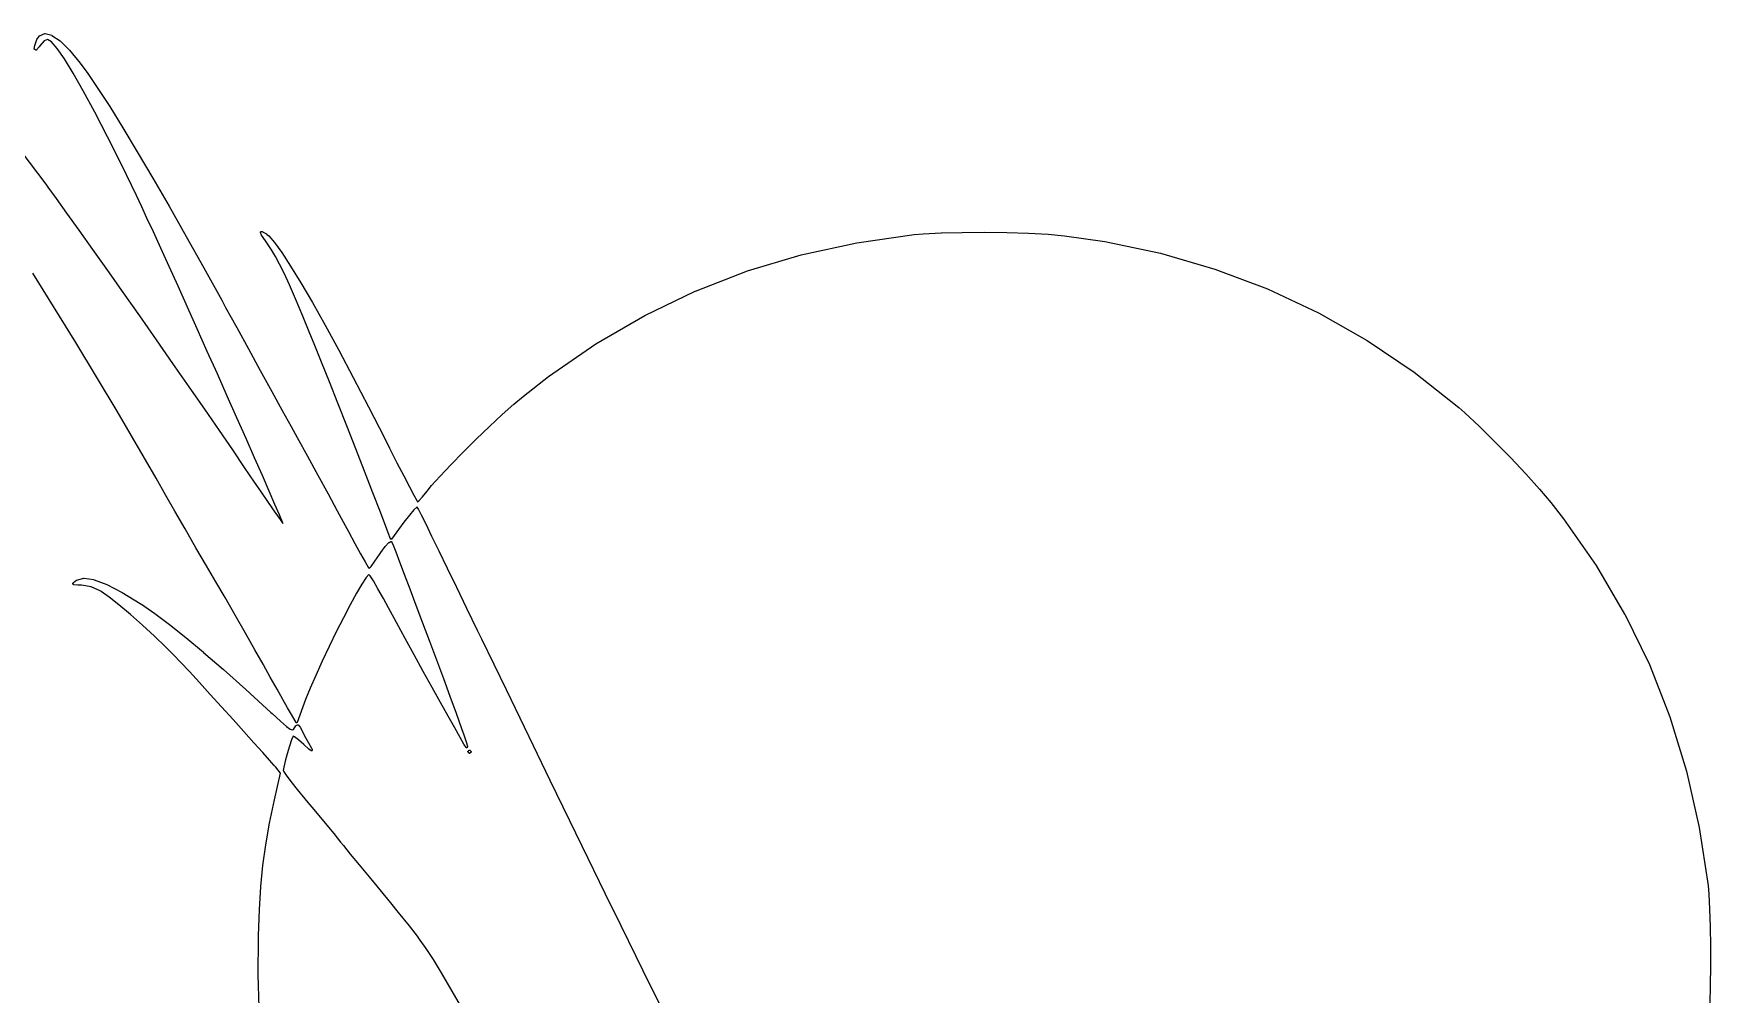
# Model space of a CAD drawing. Extents: x 43 to 190, y -73 to -53.
# Drawn here: x 116.29 to 131.49, y -64.68 to -55.97 of the extents above; entities that cross this region are included whole.
import ezdxf

# ---------------------------------------------------------------- set-up
doc = ezdxf.new("R2010")
doc.units = 0
doc.header["$MEASUREMENT"] = 0
doc.layers.add('BLACK', color=7, linetype='CONTINUOUS')

msp = doc.modelspace()

# ---------------------------------------------------------------- linework, layer by layer
at = {"layer": 'BLACK', "linetype": 'CONTINUOUS'}
for p, q in [((116.298, -56.1077), (116.302, -56.0762)), ((116.302, -56.075), (116.322, -56.0215)), ((116.302, -56.0756), (116.302, -56.075)), ((116.302, -56.0762), (116.302, -56.0756)), ((116.322, -56.0204), (116.344, -55.9888)), ((116.322, -56.021), (116.322, -56.0204)), ((116.322, -56.0215), (116.322, -56.021)), ((116.348, -56.079), (116.343, -56.0868)), ((116.344, -55.9884), (116.345, -55.9879)), ((116.344, -55.9888), (116.344, -55.9884)), ((116.345, -55.9876), (116.346, -55.9873)), ((116.345, -55.9878), (116.345, -55.9876)), ((116.345, -55.9879), (116.345, -55.9878)), ((116.346, -55.987), (116.392, -55.9678)), ((116.346, -55.9873), (116.346, -55.987)), ((116.386, -56.0333), (116.348, -56.079)), ((116.418, -56.0214), (116.386, -56.0333)), ((116.392, -55.9678), (116.393, -55.9677)), ((116.393, -55.9677), (116.394, -55.9675)), ((116.394, -55.9675), (116.394, -55.9675)), ((116.394, -55.9675), (116.394, -55.9675)), ((116.394, -55.9675), (116.395, -55.9676)), ((116.395, -55.9676), (116.395, -55.9676)), ((116.395, -55.9676), (116.456, -55.9835)), ((116.453, -56.0439), (116.418, -56.0214)), ((116.505, -56.1032), (116.453, -56.0439)), ((116.456, -55.9835), (116.457, -55.9838)), ((116.457, -55.9838), (116.458, -55.9842)), ((116.458, -55.9842), (116.532, -56.0342)), ((116.532, -56.0342), (116.532, -56.0345)), ((116.532, -56.0345), (116.532, -56.0347)), ((116.532, -56.0347), (116.618, -56.1182)), ((116.298, -56.1084), (116.298, -56.1077)), ((116.298, -56.1091), (116.298, -56.1084)), ((116.298, -56.1093), (116.298, -56.1091)), ((116.298, -56.1095), (116.298, -56.1093)), ((116.299, -56.1101), (116.298, -56.1095)), ((116.299, -56.1107), (116.299, -56.1101)), ((116.299, -56.1109), (116.299, -56.1107)), ((116.299, -56.111), (116.299, -56.1109)), ((116.3, -56.1115), (116.299, -56.111)), ((116.3, -56.1121), (116.3, -56.1115)), ((116.3, -56.1122), (116.3, -56.1121)), ((116.3, -56.1123), (116.3, -56.1122)), ((116.301, -56.1126), (116.3, -56.1123)), ((116.302, -56.113), (116.301, -56.1126)), ((116.313, -56.1172), (116.302, -56.113)), ((116.314, -56.1174), (116.313, -56.1172)), ((116.313, -56.1172), (116.313, -56.1172)), ((116.315, -56.1175), (116.314, -56.1174)), ((116.314, -56.1174), (116.314, -56.1174)), ((116.316, -56.1173), (116.315, -56.1174)), ((116.315, -56.1174), (116.315, -56.1174)), ((116.315, -56.1174), (116.315, -56.1175)), ((116.317, -56.117), (116.316, -56.1172)), ((116.316, -56.1172), (116.316, -56.1173)), ((116.318, -56.1163), (116.317, -56.1165)), ((116.317, -56.1165), (116.317, -56.1168)), ((116.317, -56.1168), (116.317, -56.117)), ((116.343, -56.0874), (116.318, -56.1157)), ((116.318, -56.1157), (116.318, -56.116)), ((116.318, -56.116), (116.318, -56.1163)), ((116.343, -56.0868), (116.343, -56.0871)), ((116.343, -56.0871), (116.343, -56.0874)), ((116.571, -56.1978), (116.505, -56.1032)), ((116.65, -56.3263), (116.571, -56.1978)), ((116.618, -56.1182), (116.618, -56.1184)), ((116.618, -56.1184), (116.618, -56.1186)), ((116.618, -56.1186), (116.715, -56.2346)), ((116.742, -56.4875), (116.65, -56.3263)), ((116.715, -56.2346), (116.715, -56.2348)), ((116.715, -56.2348), (116.715, -56.2349)), ((116.715, -56.2349), (116.784, -56.3296)), ((116.784, -56.3296), (116.784, -56.3297)), ((116.784, -56.3297), (116.784, -56.3297)), ((116.784, -56.3297), (116.875, -56.4647)), ((116.846, -56.6802), (116.742, -56.4875)), ((116.875, -56.4647), (116.875, -56.4647)), ((116.875, -56.4647), (116.875, -56.4648)), ((116.875, -56.4648), (116.981, -56.6299)), ((116.961, -56.9033), (116.846, -56.6802)), ((116.981, -56.6299), (116.981, -56.6299)), ((116.981, -56.6299), (116.981, -56.6299)), ((116.981, -56.6299), (117.1, -56.8222)), ((117.1, -56.8222), (117.1, -56.8222)), ((117.1, -56.8222), (117.1, -56.8223)), ((117.1, -56.8223), (117.231, -57.0389)), ((116.035, -56.8458), (116.401, -57.3324)), ((117.087, -57.1556), (116.961, -56.9033)), ((117.231, -57.0389), (117.231, -57.0389)), ((117.231, -57.0389), (117.231, -57.0389)), ((117.231, -57.0389), (117.371, -57.277)), ((117.223, -57.4362), (117.087, -57.1556)), ((117.371, -57.277), (117.371, -57.277)), ((117.371, -57.277), (117.371, -57.277)), ((117.371, -57.277), (117.52, -57.5336)), ((116.401, -57.3324), (116.401, -57.3324)), ((116.401, -57.3324), (116.401, -57.3324)), ((116.401, -57.3324), (116.422, -57.3611)), ((116.422, -57.3611), (116.422, -57.3611)), ((116.422, -57.3611), (116.422, -57.3611)), ((116.422, -57.3611), (116.497, -57.4641)), ((117.271, -57.538), (117.223, -57.4362)), ((117.223, -57.4362), (117.223, -57.4362)), ((116.497, -57.4641), (116.497, -57.4641)), ((116.497, -57.4641), (116.497, -57.4641)), ((116.497, -57.4641), (116.591, -57.5948)), ((116.591, -57.5948), (116.591, -57.5948)), ((116.591, -57.5948), (116.591, -57.5948)), ((116.591, -57.5948), (116.702, -57.7494)), ((117.319, -57.6398), (117.271, -57.538)), ((117.271, -57.538), (117.271, -57.538)), ((117.52, -57.5336), (117.52, -57.5336)), ((117.52, -57.5336), (117.52, -57.5336)), ((117.52, -57.5336), (117.675, -57.8058)), ((116.702, -57.7494), (116.702, -57.7494)), ((116.702, -57.7494), (116.702, -57.7494)), ((116.702, -57.7494), (116.825, -57.9239)), ((117.377, -57.7659), (117.319, -57.6398)), ((117.319, -57.6398), (117.319, -57.6398)), ((117.445, -57.913), (117.377, -57.7659)), ((117.377, -57.7659), (117.377, -57.7659)), ((117.675, -57.8058), (117.675, -57.8058)), ((117.675, -57.8058), (117.675, -57.8058)), ((117.675, -57.8058), (117.834, -58.0907)), ((118.347, -57.7659), (118.348, -57.7656)), ((118.347, -57.7664), (118.347, -57.7659)), ((118.347, -57.7669), (118.347, -57.7664)), ((118.347, -57.7672), (118.347, -57.7669)), ((118.347, -57.7675), (118.347, -57.7672)), ((118.347, -57.7681), (118.347, -57.7675)), ((118.347, -57.7686), (118.347, -57.7681)), ((118.347, -57.7689), (118.347, -57.7686)), ((118.347, -57.7692), (118.347, -57.7689)), ((118.347, -57.7698), (118.347, -57.7692)), ((118.347, -57.7703), (118.347, -57.7698)), ((118.358, -57.7945), (118.347, -57.7703)), ((118.348, -57.7645), (118.349, -57.7644)), ((118.348, -57.765), (118.348, -57.7645)), ((118.348, -57.7653), (118.348, -57.765)), ((118.348, -57.7656), (118.348, -57.7653)), ((118.349, -57.7639), (118.35, -57.7636)), ((118.349, -57.7641), (118.349, -57.7639)), ((118.349, -57.7644), (118.349, -57.7641)), ((118.35, -57.7636), (118.351, -57.7634)), ((118.35, -57.7636), (118.35, -57.7636)), ((118.351, -57.7634), (118.352, -57.7633)), ((118.351, -57.7634), (118.351, -57.7634)), ((118.352, -57.7633), (118.364, -57.7632)), ((118.358, -57.7948), (118.358, -57.7945)), ((118.358, -57.7952), (118.358, -57.7948)), ((118.392, -57.8466), (118.358, -57.7952)), ((118.364, -57.7632), (118.365, -57.7632)), ((118.365, -57.7632), (118.365, -57.7633)), ((118.365, -57.7633), (118.365, -57.7634)), ((118.365, -57.7634), (118.366, -57.7634)), ((118.366, -57.7634), (118.366, -57.7637)), ((118.366, -57.7637), (118.367, -57.7639)), ((118.367, -57.7639), (118.402, -57.7845)), ((118.392, -57.8467), (118.392, -57.8466)), ((118.392, -57.8468), (118.392, -57.8467)), ((118.412, -57.8745), (118.392, -57.8468)), ((118.402, -57.7845), (118.402, -57.7848)), ((118.402, -57.7848), (118.402, -57.785)), ((118.402, -57.785), (118.422, -57.8015)), ((118.448, -57.9284), (118.412, -57.8745)), ((118.422, -57.8015), (118.423, -57.8018)), ((118.423, -57.8018), (118.423, -57.8021)), ((118.423, -57.8021), (118.474, -57.8606)), ((118.474, -57.8606), (118.474, -57.8608)), ((118.474, -57.8608), (118.474, -57.8609)), ((118.474, -57.8609), (118.541, -57.9526)), ((123.249, -57.9725), (123.752, -57.8632)), ((123.752, -57.8631), (124.271, -57.7904)), ((123.752, -57.8632), (123.752, -57.8631)), ((123.752, -57.8631), (123.752, -57.8631)), ((124.271, -57.7904), (124.272, -57.7904)), ((124.272, -57.7904), (124.353, -57.7833)), ((124.272, -57.7904), (124.272, -57.7904)), ((124.353, -57.7833), (124.518, -57.7744)), ((124.353, -57.7833), (124.353, -57.7833)), ((124.353, -57.7833), (124.353, -57.7833)), ((124.518, -57.7744), (124.518, -57.7744)), ((124.518, -57.7744), (124.519, -57.7744)), ((124.519, -57.7744), (124.707, -57.7695)), ((124.707, -57.7695), (124.908, -57.7684)), ((124.707, -57.7695), (124.707, -57.7695)), ((124.707, -57.7695), (124.707, -57.7695)), ((124.908, -57.7684), (124.908, -57.7684)), ((124.908, -57.7684), (124.908, -57.7684)), ((124.908, -57.7684), (125.112, -57.771)), ((125.112, -57.771), (125.112, -57.771)), ((125.112, -57.771), (125.112, -57.771)), ((125.112, -57.771), (125.308, -57.7774)), ((125.308, -57.7774), (125.309, -57.7774)), ((125.309, -57.7774), (125.309, -57.7774)), ((125.309, -57.7774), (125.486, -57.7874)), ((125.486, -57.7874), (125.486, -57.7874)), ((125.486, -57.7874), (125.487, -57.7874)), ((125.487, -57.7874), (125.636, -57.8009)), ((125.636, -57.8009), (125.636, -57.8009)), ((125.636, -57.8009), (125.636, -57.8009)), ((125.636, -57.8009), (126, -57.853)), ((126, -57.853), (126, -57.853)), ((126, -57.853), (126, -57.853)), ((126, -57.853), (126.505, -57.9591)), ((116.825, -57.9239), (116.825, -57.9239)), ((116.825, -57.9239), (116.825, -57.9239)), ((116.825, -57.9239), (116.96, -58.1143)), ((117.52, -58.0778), (117.445, -57.913)), ((118.484, -57.9875), (118.448, -57.9284)), ((118.521, -58.0568), (118.484, -57.9875)), ((118.541, -57.9526), (118.541, -57.9527)), ((118.541, -57.9527), (118.541, -57.9528)), ((118.541, -57.9528), (118.621, -58.0757)), ((122.761, -58.1188), (123.248, -57.9726)), ((123.248, -57.9726), (123.249, -57.9726)), ((123.249, -57.9726), (123.249, -57.9725)), ((126.505, -57.9591), (126.505, -57.9592)), ((126.505, -57.9592), (126.505, -57.9592)), ((126.505, -57.9592), (126.997, -58.1025)), ((116.674, -58.7681), (116.284, -58.1399)), ((116.96, -58.1143), (116.96, -58.1143)), ((116.96, -58.1143), (116.96, -58.1143)), ((116.96, -58.1143), (117.102, -58.3168)), ((117.601, -58.2571), (117.52, -58.0778)), ((117.834, -58.0907), (117.834, -58.0907)), ((117.834, -58.0907), (117.834, -58.0907)), ((117.834, -58.0907), (117.997, -58.3855)), ((118.563, -58.1407), (118.521, -58.0568)), ((118.61, -58.2443), (118.563, -58.1407)), ((118.621, -58.0757), (118.621, -58.0757)), ((118.621, -58.0757), (118.621, -58.0758)), ((118.621, -58.0758), (118.714, -58.2277)), ((122.289, -58.3021), (122.761, -58.1189)), ((122.761, -58.1189), (122.761, -58.1188)), ((122.761, -58.1189), (122.761, -58.1189)), ((126.997, -58.1025), (126.997, -58.1026)), ((126.997, -58.1026), (126.997, -58.1027)), ((126.997, -58.1027), (127.474, -58.2827)), ((117.102, -58.3168), (117.102, -58.3168)), ((117.102, -58.3168), (117.102, -58.3168)), ((117.102, -58.3168), (117.25, -58.5275)), ((117.686, -58.4474), (117.601, -58.2571)), ((118.665, -58.3723), (118.61, -58.2443)), ((118.714, -58.2277), (118.714, -58.2277)), ((118.714, -58.2277), (118.714, -58.2278)), ((118.714, -58.2278), (118.818, -58.4066)), ((121.831, -58.5226), (122.288, -58.3023)), ((122.288, -58.3023), (122.289, -58.3022)), ((122.289, -58.3022), (122.289, -58.3021)), ((127.474, -58.2827), (127.475, -58.2828)), ((127.475, -58.2828), (127.475, -58.2828)), ((127.475, -58.2828), (127.936, -58.4989)), ((117.775, -58.6455), (117.686, -58.4474)), ((117.686, -58.4474), (117.686, -58.4474)), ((117.997, -58.3855), (117.997, -58.3855)), ((117.997, -58.3855), (117.997, -58.3855)), ((117.997, -58.3855), (118.032, -58.4494)), ((118.032, -58.4494), (118.132, -58.6324)), ((118.731, -58.5292), (118.665, -58.3723)), ((118.818, -58.4066), (118.818, -58.4067)), ((118.818, -58.4067), (118.818, -58.4067)), ((118.818, -58.4067), (118.933, -58.6105)), ((127.936, -58.4989), (127.936, -58.499)), ((127.936, -58.499), (127.936, -58.499)), ((127.936, -58.499), (128.379, -58.7504)), ((117.25, -58.5275), (117.25, -58.5275)), ((117.25, -58.5275), (117.25, -58.5275)), ((117.25, -58.5275), (117.401, -58.7423)), ((117.866, -58.8482), (117.775, -58.6455)), ((118.132, -58.6324), (118.239, -58.8266)), ((118.79, -58.6712), (118.731, -58.5292)), ((118.933, -58.6105), (118.933, -58.6105)), ((118.933, -58.6105), (118.933, -58.6105)), ((118.933, -58.6105), (119.057, -58.8371)), ((121.388, -58.7805), (121.831, -58.5228)), ((121.831, -58.5227), (121.831, -58.5226)), ((121.831, -58.5228), (121.831, -58.5227)), ((117.048, -59.391), (116.674, -58.7681)), ((117.401, -58.7423), (117.401, -58.7423)), ((117.401, -58.7423), (117.401, -58.7423)), ((117.401, -58.7423), (117.551, -58.9574)), ((118.84, -58.7939), (118.79, -58.6712)), ((118.79, -58.6712), (118.79, -58.6712)), ((118.901, -58.9471), (118.84, -58.7939)), ((120.959, -59.076), (121.388, -58.7807)), ((121.388, -58.7807), (121.388, -58.7805)), ((121.388, -58.7807), (121.388, -58.7807)), ((128.379, -58.7504), (128.379, -58.7505)), ((128.379, -58.7505), (128.379, -58.7506)), ((128.379, -58.7506), (128.803, -59.0367)), ((117.551, -58.9574), (117.551, -58.9574)), ((117.551, -58.9574), (117.551, -58.9574)), ((117.551, -58.9574), (117.698, -59.1688)), ((117.957, -59.052), (117.866, -58.8482)), ((117.866, -58.8482), (117.866, -58.8482)), ((118.239, -58.8266), (118.346, -59.0226)), ((118.972, -59.1243), (118.901, -58.9471)), ((118.901, -58.9471), (118.901, -58.9471)), ((119.057, -58.8371), (119.057, -58.8372)), ((119.057, -58.8372), (119.057, -58.8372)), ((119.057, -58.8372), (119.188, -59.0845)), ((118.047, -59.2538), (117.957, -59.052)), ((118.346, -59.0226), (118.346, -59.0226)), ((118.346, -59.0226), (118.45, -59.2113)), ((119.188, -59.0845), (119.188, -59.0846)), ((119.188, -59.0846), (119.188, -59.0846)), ((119.188, -59.0846), (119.327, -59.3506)), ((120.731, -59.2531), (120.959, -59.0762)), ((120.959, -59.0761), (120.959, -59.076)), ((120.959, -59.0762), (120.959, -59.0761)), ((128.803, -59.0367), (128.803, -59.0368)), ((128.803, -59.0368), (128.804, -59.0369)), ((128.804, -59.0369), (129.207, -59.3569)), ((117.698, -59.1688), (117.698, -59.1688)), ((117.698, -59.1688), (117.698, -59.1688)), ((117.698, -59.1688), (117.839, -59.3727)), ((118.134, -59.4502), (118.047, -59.2538)), ((118.45, -59.2113), (118.45, -59.2113)), ((118.45, -59.2113), (118.545, -59.3833)), ((119.049, -59.3185), (118.972, -59.1243)), ((120.643, -59.3274), (120.731, -59.2533)), ((120.731, -59.2532), (120.731, -59.2531)), ((120.731, -59.2533), (120.731, -59.2532)), ((117.402, -59.9983), (117.048, -59.391)), ((117.839, -59.3727), (117.839, -59.3727)), ((117.839, -59.3727), (117.839, -59.3727)), ((117.839, -59.3727), (117.972, -59.5651)), ((118.545, -59.3833), (118.545, -59.3833)), ((118.545, -59.3833), (118.626, -59.5294)), ((119.13, -59.5229), (119.049, -59.3185)), ((119.327, -59.3506), (119.327, -59.3507)), ((119.327, -59.3507), (119.327, -59.3507)), ((119.327, -59.3507), (119.471, -59.6333)), ((120.423, -59.5292), (120.538, -59.4215)), ((120.538, -59.4215), (120.538, -59.4214)), ((120.538, -59.4214), (120.539, -59.4214)), ((120.539, -59.4214), (120.643, -59.3275)), ((120.643, -59.3275), (120.643, -59.3274)), ((120.643, -59.3274), (120.643, -59.3274)), ((129.207, -59.3569), (129.207, -59.357)), ((129.207, -59.357), (129.207, -59.3571)), ((129.207, -59.3571), (129.263, -59.4067)), ((129.263, -59.4067), (129.263, -59.4067)), ((129.263, -59.4067), (129.264, -59.4068)), ((129.264, -59.4068), (129.393, -59.5267)), ((117.972, -59.5651), (117.972, -59.5651)), ((117.972, -59.5651), (117.972, -59.5651)), ((117.972, -59.5651), (118.094, -59.742)), ((118.217, -59.6378), (118.134, -59.4502)), ((118.134, -59.4502), (118.134, -59.4502)), ((118.626, -59.5294), (118.626, -59.5294)), ((118.626, -59.5294), (118.681, -59.6301)), ((119.211, -59.7308), (119.13, -59.5229)), ((119.13, -59.5229), (119.13, -59.5229)), ((120.303, -59.6448), (120.423, -59.5292)), ((120.423, -59.5292), (120.423, -59.5292)), ((120.423, -59.5292), (120.423, -59.5292)), ((129.393, -59.5267), (129.393, -59.5268)), ((129.393, -59.5268), (129.393, -59.5268)), ((129.393, -59.5268), (129.533, -59.6645)), ((118.295, -59.8135), (118.217, -59.6378)), ((118.217, -59.6378), (118.217, -59.6378)), ((118.681, -59.6301), (118.681, -59.6301)), ((118.681, -59.6301), (118.681, -59.6301)), ((118.681, -59.6301), (118.773, -59.7969)), ((119.471, -59.6333), (119.471, -59.6333)), ((119.471, -59.6333), (119.471, -59.6333)), ((119.471, -59.6333), (119.517, -59.7252)), ((119.517, -59.7252), (119.517, -59.7252)), ((119.517, -59.7252), (119.585, -59.8587)), ((120.185, -59.7621), (120.303, -59.6448)), ((120.303, -59.6448), (120.303, -59.6448)), ((120.303, -59.6448), (120.303, -59.6448)), ((129.533, -59.6645), (129.533, -59.6646)), ((129.533, -59.6646), (129.533, -59.6646)), ((129.533, -59.6646), (129.677, -59.8114)), ((118.094, -59.742), (118.094, -59.742)), ((118.094, -59.742), (118.094, -59.742)), ((118.094, -59.742), (118.201, -59.8996)), ((118.365, -59.9739), (118.295, -59.8135)), ((118.295, -59.8135), (118.295, -59.8135)), ((118.773, -59.7969), (118.773, -59.7969)), ((118.773, -59.7969), (118.773, -59.7969)), ((118.773, -59.7969), (118.868, -59.9702)), ((119.291, -59.9354), (119.211, -59.7308)), ((119.211, -59.7308), (119.211, -59.7308)), ((119.585, -59.8587), (119.585, -59.8587)), ((119.585, -59.8587), (119.646, -59.9773)), ((119.976, -59.9783), (120.074, -59.8754)), ((120.074, -59.8753), (120.185, -59.7622)), ((120.074, -59.8754), (120.074, -59.8753)), ((120.074, -59.8754), (120.074, -59.8754)), ((120.185, -59.7622), (120.185, -59.7621)), ((120.185, -59.7622), (120.185, -59.7622)), ((129.677, -59.8114), (129.677, -59.8114)), ((129.677, -59.8114), (129.677, -59.8114)), ((129.677, -59.8114), (129.815, -59.9585)), ((117.491, -60.1545), (117.402, -59.9983)), ((118.201, -59.8996), (118.201, -59.8996)), ((118.201, -59.8996), (118.201, -59.8996)), ((118.201, -59.8996), (118.292, -60.0339)), ((118.427, -60.1157), (118.365, -59.9739)), ((118.365, -59.9739), (118.365, -59.9739)), ((118.868, -59.9702), (118.868, -59.9702)), ((118.868, -59.9702), (118.868, -59.9702)), ((118.868, -59.9702), (118.96, -60.1398)), ((119.366, -60.1297), (119.291, -59.9354)), ((119.646, -59.9773), (119.698, -60.0768)), ((119.898, -60.0652), (119.976, -59.9784)), ((119.976, -59.9784), (119.976, -59.9783)), ((119.976, -59.9784), (119.976, -59.9784)), ((129.815, -59.9585), (129.815, -59.9586)), ((129.815, -59.9586), (129.815, -59.9586)), ((129.815, -59.9586), (129.939, -60.0973)), ((117.572, -60.2957), (117.491, -60.1545)), ((118.292, -60.0339), (118.292, -60.0339)), ((118.292, -60.0339), (118.292, -60.0339)), ((118.292, -60.0339), (118.347, -60.1147)), ((118.347, -60.1147), (118.417, -60.2177)), ((118.478, -60.2356), (118.427, -60.1157)), ((118.96, -60.1398), (118.96, -60.1398)), ((118.96, -60.1398), (118.96, -60.1398)), ((118.96, -60.1398), (119.044, -60.2952)), ((119.435, -60.3072), (119.366, -60.1297)), ((119.698, -60.0768), (119.698, -60.0768)), ((119.698, -60.0768), (119.738, -60.1529)), ((119.738, -60.1529), (119.765, -60.2015)), ((119.783, -60.2041), (119.815, -60.167)), ((119.815, -60.167), (119.858, -60.1143)), ((119.858, -60.1142), (119.898, -60.0653)), ((119.858, -60.1143), (119.858, -60.1142)), ((119.858, -60.1143), (119.858, -60.1143)), ((119.898, -60.0653), (119.898, -60.0652)), ((119.898, -60.0652), (119.898, -60.0652)), ((129.939, -60.0973), (129.939, -60.0974)), ((129.939, -60.0974), (129.94, -60.0974)), ((129.94, -60.0974), (130.042, -60.219)), ((117.665, -60.4581), (117.572, -60.2957)), ((117.572, -60.2957), (117.572, -60.2957)), ((117.572, -60.2957), (117.572, -60.2957)), ((118.417, -60.2177), (118.477, -60.3053)), ((118.477, -60.3053), (118.525, -60.3729)), ((118.519, -60.3304), (118.478, -60.2356)), ((118.478, -60.2356), (118.478, -60.2356)), ((118.546, -60.3965), (118.519, -60.3304)), ((119.044, -60.2952), (119.044, -60.2952)), ((119.044, -60.2952), (119.044, -60.2952)), ((119.044, -60.2952), (119.114, -60.426)), ((119.494, -60.4609), (119.435, -60.3072)), ((119.435, -60.3072), (119.435, -60.3072)), ((119.698, -60.332), (119.648, -60.3962)), ((119.739, -60.2849), (119.698, -60.332)), ((119.766, -60.2616), (119.739, -60.2849)), ((119.765, -60.2015), (119.772, -60.2136)), ((119.769, -60.2612), (119.766, -60.2616)), ((119.779, -60.2786), (119.769, -60.2612)), ((119.772, -60.2136), (119.783, -60.2041)), ((119.806, -60.332), (119.779, -60.2786)), ((119.848, -60.4156), (119.806, -60.332)), ((130.042, -60.219), (130.042, -60.2191)), ((130.042, -60.2191), (130.042, -60.2191)), ((130.042, -60.2191), (130.156, -60.3659)), ((117.763, -60.6285), (117.665, -60.4581)), ((117.665, -60.4581), (117.665, -60.4581)), ((117.665, -60.4581), (117.665, -60.4581)), ((118.525, -60.3729), (118.55, -60.4082)), ((118.55, -60.4082), (118.546, -60.3965)), ((119.114, -60.426), (119.114, -60.426)), ((119.114, -60.426), (119.144, -60.4816)), ((119.144, -60.4816), (119.203, -60.59)), ((119.505, -60.4917), (119.494, -60.4609)), ((119.648, -60.3962), (119.536, -60.5501)), ((119.902, -60.5262), (119.848, -60.4156)), ((130.156, -60.3659), (130.156, -60.366)), ((130.156, -60.366), (130.156, -60.3661)), ((130.156, -60.3661), (130.452, -60.7891)), ((117.859, -60.7934), (117.763, -60.6285)), ((117.763, -60.6285), (117.763, -60.6285)), ((117.763, -60.6285), (117.763, -60.6285)), ((119.203, -60.59), (119.255, -60.6832)), ((119.439, -60.6724), (119.479, -60.617)), ((119.479, -60.6166), (119.511, -60.5815)), ((119.479, -60.6168), (119.479, -60.6166)), ((119.479, -60.617), (119.479, -60.6168)), ((119.527, -60.5489), (119.505, -60.4917)), ((119.511, -60.5813), (119.512, -60.5809)), ((119.511, -60.5815), (119.511, -60.5813)), ((119.511, -60.5815), (119.511, -60.5815)), ((119.512, -60.5805), (119.513, -60.5804)), ((119.512, -60.5809), (119.512, -60.5805)), ((119.513, -60.5803), (119.53, -60.5725)), ((119.513, -60.5804), (119.513, -60.5803)), ((119.527, -60.549), (119.527, -60.5489)), ((119.527, -60.5492), (119.527, -60.549)), ((119.527, -60.5498), (119.527, -60.5492)), ((119.528, -60.5504), (119.527, -60.5498)), ((119.528, -60.5505), (119.528, -60.5504)), ((119.528, -60.5506), (119.528, -60.5505)), ((119.528, -60.5511), (119.528, -60.5506)), ((119.529, -60.5515), (119.528, -60.5511)), ((119.529, -60.5516), (119.529, -60.5515)), ((119.529, -60.5517), (119.529, -60.5516)), ((119.53, -60.5519), (119.529, -60.5517)), ((119.531, -60.5521), (119.53, -60.5519)), ((119.53, -60.5724), (119.531, -60.5723)), ((119.53, -60.5725), (119.53, -60.5724)), ((119.53, -60.5725), (119.53, -60.5725)), ((119.532, -60.5521), (119.531, -60.5521)), ((119.531, -60.5521), (119.531, -60.5521)), ((119.531, -60.5521), (119.531, -60.5521)), ((119.531, -60.5721), (119.532, -60.572)), ((119.531, -60.5723), (119.531, -60.5721)), ((119.531, -60.5721), (119.531, -60.5721)), ((119.533, -60.552), (119.532, -60.5521)), ((119.532, -60.5521), (119.532, -60.5521)), ((119.532, -60.572), (119.532, -60.5722)), ((119.532, -60.5722), (119.533, -60.5722)), ((119.534, -60.5515), (119.533, -60.5517)), ((119.533, -60.5517), (119.533, -60.552)), ((119.533, -60.552), (119.533, -60.552)), ((119.533, -60.5722), (119.533, -60.5723)), ((119.533, -60.5723), (119.533, -60.5723)), ((119.533, -60.5723), (119.534, -60.5726)), ((119.535, -60.5508), (119.534, -60.5513)), ((119.534, -60.5513), (119.534, -60.5514)), ((119.534, -60.5514), (119.534, -60.5515)), ((119.534, -60.5726), (119.535, -60.573)), ((119.536, -60.5501), (119.535, -60.5502)), ((119.535, -60.5502), (119.535, -60.5503)), ((119.535, -60.5503), (119.535, -60.5508)), ((119.535, -60.573), (119.535, -60.5731)), ((119.535, -60.5731), (119.535, -60.5731)), ((119.535, -60.5731), (119.535, -60.5737)), ((119.535, -60.5737), (119.536, -60.5742)), ((119.536, -60.5742), (119.536, -60.5743)), ((119.536, -60.5743), (119.536, -60.5744)), ((119.536, -60.5744), (119.537, -60.5758)), ((119.537, -60.5758), (119.537, -60.5761)), ((119.537, -60.5761), (119.537, -60.5765)), ((119.537, -60.5765), (119.549, -60.6047)), ((119.549, -60.6047), (119.549, -60.6048)), ((119.549, -60.6048), (119.549, -60.6049)), ((119.549, -60.6049), (119.573, -60.6657)), ((119.968, -60.6607), (119.902, -60.5262)), ((119.902, -60.5262), (119.902, -60.5262)), ((119.255, -60.6832), (119.296, -60.756)), ((119.296, -60.756), (119.325, -60.8032)), ((119.352, -60.7969), (119.385, -60.7512)), ((119.385, -60.7512), (119.427, -60.6895)), ((119.427, -60.6895), (119.438, -60.6726)), ((119.438, -60.6726), (119.439, -60.6725)), ((119.439, -60.6725), (119.439, -60.6724)), ((119.573, -60.6657), (119.573, -60.6657)), ((119.573, -60.6657), (119.573, -60.6657)), ((119.573, -60.6657), (119.608, -60.7548)), ((119.608, -60.7548), (119.608, -60.7548)), ((119.608, -60.7548), (119.608, -60.7548)), ((119.608, -60.7548), (119.651, -60.8679)), ((120.044, -60.8161), (119.968, -60.6607)), ((119.968, -60.6607), (119.968, -60.6607)), ((130.452, -60.7891), (130.452, -60.7893)), ((130.452, -60.7893), (130.452, -60.7894)), ((130.452, -60.7894), (130.711, -61.2294)), ((116.649, -60.9468), (116.671, -60.9281)), ((116.671, -60.9277), (116.679, -60.9224)), ((116.671, -60.9279), (116.671, -60.9277)), ((116.671, -60.9281), (116.671, -60.9279)), ((116.679, -60.9224), (116.68, -60.9218)), ((116.68, -60.9218), (116.681, -60.9216)), ((116.681, -60.9216), (116.746, -60.9047)), ((116.681, -60.9216), (116.681, -60.9216)), ((116.681, -60.9216), (116.681, -60.9216)), ((116.681, -60.9216), (116.681, -60.9216)), ((116.746, -60.9047), (116.746, -60.9047)), ((116.746, -60.9047), (116.746, -60.9047)), ((116.746, -60.9047), (116.747, -60.9047)), ((116.747, -60.9047), (116.747, -60.9046)), ((116.747, -60.9046), (116.747, -60.9046)), ((116.747, -60.9046), (116.748, -60.9046)), ((116.748, -60.9046), (116.838, -60.9176)), ((116.838, -60.9176), (116.838, -60.9177)), ((116.838, -60.9177), (116.839, -60.9178)), ((116.839, -60.9178), (116.954, -60.9604)), ((117.943, -60.9371), (117.859, -60.7934)), ((117.859, -60.7934), (117.859, -60.7934)), ((117.859, -60.7934), (117.859, -60.7934)), ((118.027, -61.0805), (117.943, -60.9371)), ((119.306, -60.8985), (119.267, -60.9574)), ((119.33, -60.8702), (119.306, -60.8985)), ((119.325, -60.8032), (119.334, -60.816)), ((119.331, -60.8698), (119.33, -60.8702)), ((119.342, -60.8834), (119.331, -60.8698)), ((119.334, -60.816), (119.352, -60.7969)), ((119.371, -60.9295), (119.342, -60.8834)), ((119.412, -60.9999), (119.371, -60.9295)), ((119.651, -60.8679), (119.651, -60.8679)), ((119.651, -60.8679), (119.651, -60.8679)), ((119.651, -60.8679), (119.702, -61.0008)), ((120.128, -60.9894), (120.044, -60.8161)), ((116.648, -60.9482), (116.649, -60.9479)), ((116.648, -60.9487), (116.648, -60.9482)), ((116.648, -60.9492), (116.648, -60.9487)), ((116.648, -60.9495), (116.648, -60.9492)), ((116.648, -60.9498), (116.648, -60.9495)), ((116.648, -60.9504), (116.648, -60.9498)), ((116.648, -60.9509), (116.648, -60.9504)), ((116.648, -60.9512), (116.648, -60.9509)), ((116.648, -60.9516), (116.648, -60.9512)), ((116.648, -60.9521), (116.648, -60.9516)), ((116.648, -60.9526), (116.648, -60.9521)), ((116.652, -60.9617), (116.648, -60.9526)), ((116.649, -60.9472), (116.649, -60.9468)), ((116.649, -60.9476), (116.649, -60.9472)), ((116.649, -60.9479), (116.649, -60.9476)), ((116.652, -60.9618), (116.652, -60.9617)), ((116.652, -60.9619), (116.652, -60.9618)), ((116.653, -60.9625), (116.652, -60.9619)), ((116.653, -60.9632), (116.653, -60.9625)), ((116.653, -60.9633), (116.653, -60.9632)), ((116.653, -60.9632), (116.653, -60.9632)), ((116.654, -60.9637), (116.653, -60.9633)), ((116.655, -60.9642), (116.654, -60.9637)), ((116.655, -60.9643), (116.655, -60.9642)), ((116.655, -60.9642), (116.655, -60.9642)), ((116.655, -60.9645), (116.655, -60.9643)), ((116.656, -60.9647), (116.655, -60.9645)), ((116.691, -60.9679), (116.656, -60.9647)), ((116.656, -60.9647), (116.656, -60.9647)), ((116.656, -60.9647), (116.656, -60.9647)), ((116.692, -60.9678), (116.691, -60.9679)), ((116.692, -60.9679), (116.692, -60.9678)), ((116.725, -60.9683), (116.692, -60.9679)), ((116.813, -60.9814), (116.725, -60.9683)), ((116.901, -61.0234), (116.813, -60.9814)), ((116.905, -61.0256), (116.901, -61.0234)), ((116.975, -61.0751), (116.905, -61.0256)), ((116.954, -60.9604), (116.955, -60.9606)), ((116.955, -60.9606), (116.955, -60.9607)), ((116.955, -60.9607), (117.095, -61.0326)), ((117.065, -61.1467), (116.975, -61.0751)), ((117.095, -61.0326), (117.095, -61.0327)), ((117.095, -61.0327), (117.095, -61.0328)), ((117.095, -61.0328), (117.258, -61.1338)), ((118.118, -61.2393), (118.027, -61.0805)), ((119.218, -61.0412), (119.162, -61.1449)), ((119.267, -60.9574), (119.218, -61.0412)), ((119.462, -61.0886), (119.412, -60.9999)), ((119.507, -61.1718), (119.462, -61.0886)), ((119.702, -61.0008), (119.702, -61.0008)), ((119.702, -61.0008), (119.702, -61.0008)), ((119.702, -61.0008), (119.757, -61.1492)), ((120.219, -61.1775), (120.128, -60.9894)), ((120.128, -60.9894), (120.128, -60.9894)), ((117.17, -61.234), (117.065, -61.1467)), ((117.28, -61.3306), (117.17, -61.234)), ((117.258, -61.1338), (117.258, -61.1339)), ((117.258, -61.1339), (117.258, -61.1339)), ((117.258, -61.1339), (117.267, -61.14)), ((117.267, -61.14), (117.267, -61.14)), ((117.267, -61.14), (117.268, -61.14)), ((117.268, -61.14), (117.391, -61.2256)), ((117.391, -61.2256), (117.391, -61.2256)), ((117.391, -61.2256), (117.391, -61.2257)), ((117.391, -61.2257), (117.524, -61.3252)), ((118.211, -61.4012), (118.118, -61.2393)), ((118.118, -61.2393), (118.118, -61.2393)), ((119.162, -61.1449), (119.1, -61.2633)), ((119.58, -61.3072), (119.507, -61.1718)), ((119.507, -61.1718), (119.507, -61.1718)), ((119.757, -61.1492), (119.757, -61.1492)), ((119.757, -61.1492), (119.757, -61.1492)), ((119.757, -61.1492), (119.817, -61.3088)), ((120.316, -61.3774), (120.219, -61.1775)), ((130.711, -61.2294), (130.711, -61.2296)), ((130.711, -61.2296), (130.712, -61.2297)), ((130.712, -61.2297), (130.935, -61.6868)), ((117.388, -61.4298), (117.28, -61.3306)), ((117.524, -61.3252), (117.524, -61.3252)), ((117.524, -61.3252), (117.524, -61.3253)), ((117.524, -61.3253), (117.67, -61.4413)), ((119.035, -61.3915), (118.969, -61.5245)), ((119.1, -61.2633), (119.035, -61.3915)), ((119.659, -61.4514), (119.58, -61.3072)), ((119.58, -61.3072), (119.58, -61.3072)), ((119.58, -61.3072), (119.58, -61.3072)), ((119.817, -61.3088), (119.817, -61.3088)), ((119.817, -61.3088), (119.817, -61.3088)), ((119.817, -61.3088), (119.88, -61.4755)), ((120.354, -61.4573), (120.316, -61.3774)), ((117.488, -61.5254), (117.388, -61.4298)), ((117.563, -61.601), (117.488, -61.5254)), ((117.67, -61.4413), (117.67, -61.4413)), ((117.67, -61.4413), (117.67, -61.4413)), ((117.67, -61.4413), (117.831, -61.5763)), ((118.298, -61.5537), (118.211, -61.4012)), ((118.211, -61.4012), (118.211, -61.4012)), ((118.969, -61.5245), (118.906, -61.6574)), ((119.659, -61.4515), (119.659, -61.4514)), ((119.741, -61.6002), (119.659, -61.4515)), ((119.659, -61.4515), (119.659, -61.4515)), ((119.88, -61.4755), (119.88, -61.4755)), ((119.88, -61.4755), (119.88, -61.4755)), ((119.88, -61.4755), (119.943, -61.6449)), ((120.577, -61.9172), (120.354, -61.4573)), ((117.624, -61.6668), (117.563, -61.601)), ((117.703, -61.7514), (117.624, -61.6668)), ((117.624, -61.6668), (117.624, -61.6668)), ((117.831, -61.5763), (117.831, -61.5764)), ((117.831, -61.5764), (117.831, -61.5764)), ((117.831, -61.5764), (118.012, -61.7329)), ((118.372, -61.6846), (118.298, -61.5537)), ((118.374, -61.6888), (118.372, -61.6846)), ((118.437, -61.8025), (118.374, -61.6888)), ((118.374, -61.6888), (118.374, -61.6888)), ((118.906, -61.6574), (118.848, -61.785)), ((118.906, -61.6574), (118.906, -61.6574)), ((119.741, -61.6003), (119.741, -61.6002)), ((119.823, -61.7493), (119.741, -61.6003)), ((119.741, -61.6003), (119.741, -61.6003)), ((119.943, -61.6449), (119.943, -61.6449)), ((119.943, -61.6449), (119.943, -61.6449)), ((119.943, -61.6449), (120.005, -61.8129)), ((130.935, -61.6868), (130.935, -61.687)), ((130.935, -61.687), (130.935, -61.6872)), ((130.935, -61.6872), (131.122, -62.1615)), ((117.794, -61.85), (117.703, -61.7514)), ((117.893, -61.9581), (117.794, -61.85)), ((118.012, -61.7329), (118.012, -61.7329)), ((118.012, -61.7329), (118.012, -61.7329)), ((118.012, -61.7329), (118.214, -61.9133)), ((118.498, -61.91), (118.437, -61.8025)), ((118.437, -61.8025), (118.437, -61.8025)), ((118.437, -61.8025), (118.437, -61.8025)), ((118.848, -61.785), (118.798, -61.9024)), ((119.903, -61.8943), (119.823, -61.7493)), ((119.823, -61.7493), (119.823, -61.7493)), ((119.823, -61.7493), (119.823, -61.7493)), ((120.005, -61.8129), (120.005, -61.8129)), ((120.005, -61.8129), (120.005, -61.8129)), ((120.005, -61.8129), (120.065, -61.9751)), ((117.996, -62.0712), (117.893, -61.9581)), ((117.893, -61.9581), (117.893, -61.9581)), ((118.214, -61.9133), (118.214, -61.9133)), ((118.214, -61.9133), (118.214, -61.9134)), ((118.214, -61.9134), (118.441, -62.1202)), ((118.551, -62.0042), (118.498, -61.91)), ((118.498, -61.91), (118.498, -61.91)), ((118.498, -61.91), (118.498, -61.91)), ((118.592, -62.0779), (118.551, -62.0042)), ((118.551, -62.0042), (118.551, -62.0042)), ((118.551, -62.0042), (118.551, -62.0042)), ((118.757, -62.0046), (118.679, -62.2114)), ((118.798, -61.9024), (118.757, -62.0046)), ((119.979, -62.0309), (119.903, -61.8943)), ((119.903, -61.8943), (119.903, -61.8943)), ((119.903, -61.8943), (119.903, -61.8943)), ((120.065, -61.9751), (120.065, -61.9751)), ((120.065, -61.9751), (120.065, -61.9751)), ((120.065, -61.9751), (120.121, -62.1273)), ((120.783, -62.3434), (120.577, -61.9172)), ((120.577, -61.9172), (120.577, -61.9172)), ((118.099, -62.1848), (117.996, -62.0712)), ((117.996, -62.0712), (117.996, -62.0712)), ((118.441, -62.1202), (118.441, -62.1202)), ((118.441, -62.1202), (118.441, -62.1202)), ((118.441, -62.1202), (118.454, -62.132)), ((118.454, -62.132), (118.454, -62.132)), ((118.454, -62.132), (118.53, -62.2017)), ((118.592, -62.078), (118.592, -62.0779)), ((118.592, -62.0779), (118.592, -62.0779)), ((118.619, -62.1241), (118.592, -62.078)), ((118.62, -62.1256), (118.619, -62.1241)), ((118.619, -62.1241), (118.619, -62.1241)), ((118.619, -62.1241), (118.619, -62.1241)), ((118.67, -62.2122), (118.62, -62.1256)), ((118.62, -62.1256), (118.62, -62.1256)), ((118.62, -62.1256), (118.62, -62.1256)), ((120.048, -62.1548), (119.979, -62.0309)), ((119.979, -62.0309), (119.979, -62.0309)), ((119.979, -62.0309), (119.979, -62.0309)), ((120.048, -62.1549), (120.048, -62.1548)), ((120.109, -62.2618), (120.048, -62.1549)), ((120.048, -62.1549), (120.048, -62.1549)), ((120.121, -62.1273), (120.121, -62.1273)), ((120.121, -62.1273), (120.121, -62.1273)), ((120.121, -62.1273), (120.171, -62.2653)), ((118.198, -62.2944), (118.099, -62.1848)), ((118.099, -62.1848), (118.099, -62.1848)), ((118.289, -62.3953), (118.198, -62.2944)), ((118.198, -62.2944), (118.198, -62.2944)), ((118.53, -62.2017), (118.583, -62.2476)), ((118.583, -62.2476), (118.617, -62.2727)), ((118.617, -62.2727), (118.636, -62.2801)), ((118.636, -62.2801), (118.647, -62.2759)), ((118.647, -62.2759), (118.656, -62.2608)), ((118.656, -62.2608), (118.668, -62.2414)), ((118.668, -62.241), (118.669, -62.2406)), ((118.668, -62.2414), (118.668, -62.241)), ((118.669, -62.2401), (118.67, -62.2398)), ((118.669, -62.2403), (118.669, -62.2401)), ((118.669, -62.2406), (118.669, -62.2403)), ((118.67, -62.2125), (118.67, -62.2122)), ((118.67, -62.2128), (118.67, -62.2125)), ((118.671, -62.2131), (118.67, -62.2128)), ((118.67, -62.2395), (118.683, -62.2326)), ((118.67, -62.2398), (118.67, -62.2395)), ((118.671, -62.2135), (118.671, -62.2131)), ((118.671, -62.2137), (118.671, -62.2135)), ((118.672, -62.2139), (118.671, -62.2137)), ((118.672, -62.2141), (118.672, -62.2139)), ((118.673, -62.2143), (118.672, -62.2141)), ((118.673, -62.2144), (118.673, -62.2143)), ((118.673, -62.2145), (118.673, -62.2144)), ((118.674, -62.2146), (118.673, -62.2145)), ((118.675, -62.2146), (118.674, -62.2146)), ((118.674, -62.2146), (118.674, -62.2146)), ((118.676, -62.2144), (118.675, -62.2146)), ((118.675, -62.2146), (118.675, -62.2146)), ((118.677, -62.214), (118.676, -62.2141)), ((118.676, -62.2141), (118.676, -62.2143)), ((118.676, -62.2143), (118.676, -62.2144)), ((118.678, -62.2135), (118.677, -62.2137)), ((118.677, -62.2137), (118.677, -62.214)), ((118.679, -62.2121), (118.678, -62.2125)), ((118.678, -62.2125), (118.678, -62.2129)), ((118.678, -62.2129), (118.678, -62.2131)), ((118.678, -62.2131), (118.678, -62.2135)), ((118.679, -62.2114), (118.679, -62.2117)), ((118.679, -62.2117), (118.679, -62.2121)), ((118.683, -62.2326), (118.684, -62.2324)), ((118.684, -62.2324), (118.685, -62.2321)), ((118.685, -62.2321), (118.685, -62.2321)), ((118.685, -62.2321), (118.685, -62.2321)), ((118.685, -62.2321), (118.686, -62.2321)), ((118.686, -62.2321), (118.686, -62.2321)), ((118.686, -62.2321), (118.686, -62.2321)), ((118.686, -62.2321), (118.687, -62.2321)), ((118.687, -62.2321), (118.687, -62.2324)), ((118.687, -62.2324), (118.688, -62.2327)), ((118.688, -62.2327), (118.688, -62.2328)), ((118.688, -62.2328), (118.688, -62.2328)), ((118.688, -62.2328), (118.689, -62.2333)), ((118.689, -62.2333), (118.689, -62.2338)), ((118.689, -62.2338), (118.706, -62.2538)), ((118.706, -62.2538), (118.706, -62.2542)), ((118.706, -62.2542), (118.707, -62.2546)), ((118.707, -62.2546), (118.734, -62.3061)), ((118.734, -62.3061), (118.734, -62.3061)), ((118.734, -62.3061), (118.734, -62.3061)), ((118.734, -62.3061), (118.748, -62.3324)), ((120.157, -62.3475), (120.109, -62.2618)), ((120.109, -62.2618), (120.109, -62.2618)), ((120.109, -62.2618), (120.109, -62.2618)), ((120.171, -62.2653), (120.171, -62.2654)), ((120.171, -62.2654), (120.171, -62.2654)), ((120.171, -62.2654), (120.192, -62.324)), ((131.122, -62.1615), (131.122, -62.1617)), ((131.122, -62.1617), (131.122, -62.1618)), ((131.122, -62.1618), (131.273, -62.6535)), ((118.368, -62.4832), (118.289, -62.3953)), ((118.612, -62.4281), (118.591, -62.4965)), ((118.63, -62.3704), (118.612, -62.4281)), ((118.643, -62.3356), (118.63, -62.3704)), ((118.656, -62.3408), (118.643, -62.3349)), ((118.643, -62.3349), (118.643, -62.3356)), ((118.693, -62.3702), (118.656, -62.3408)), ((118.74, -62.4123), (118.693, -62.3702)), ((118.786, -62.454), (118.74, -62.4123)), ((118.74, -62.4123), (118.74, -62.4123)), ((118.74, -62.4123), (118.74, -62.4123)), ((118.748, -62.3324), (118.782, -62.3963)), ((118.782, -62.3963), (118.81, -62.4449)), ((118.786, -62.4542), (118.786, -62.454)), ((118.787, -62.4545), (118.786, -62.4542)), ((118.808, -62.4683), (118.787, -62.4545)), ((118.81, -62.4449), (118.811, -62.4467)), ((118.811, -62.4467), (118.811, -62.4473)), ((118.811, -62.4473), (118.812, -62.4479)), ((118.812, -62.4479), (118.816, -62.4628)), ((118.816, -62.4628), (118.816, -62.4636)), ((118.816, -62.4636), (118.816, -62.4643)), ((120.192, -62.4076), (120.157, -62.3475)), ((120.157, -62.3475), (120.157, -62.3475)), ((120.157, -62.3475), (120.157, -62.3475)), ((120.192, -62.324), (120.192, -62.3241)), ((120.192, -62.3241), (120.192, -62.3241)), ((120.192, -62.3241), (120.212, -62.3876)), ((120.192, -62.4077), (120.192, -62.4076)), ((120.192, -62.4076), (120.192, -62.4076)), ((120.211, -62.4378), (120.192, -62.4077)), ((120.211, -62.438), (120.211, -62.4378)), ((120.211, -62.4383), (120.211, -62.438)), ((120.213, -62.4405), (120.211, -62.4383)), ((120.212, -62.3876), (120.212, -62.3877)), ((120.212, -62.3877), (120.212, -62.3878)), ((120.212, -62.3878), (120.223, -62.4273)), ((120.213, -62.4409), (120.213, -62.4405)), ((120.214, -62.4413), (120.213, -62.4409)), ((120.214, -62.4415), (120.214, -62.4413)), ((120.214, -62.4417), (120.214, -62.4415)), ((120.215, -62.4419), (120.214, -62.4417)), ((120.215, -62.4422), (120.215, -62.4419)), ((120.216, -62.4423), (120.215, -62.4422)), ((120.215, -62.4422), (120.215, -62.4422)), ((120.217, -62.4424), (120.216, -62.4423)), ((120.216, -62.4423), (120.216, -62.4423)), ((120.218, -62.4422), (120.217, -62.4424)), ((120.217, -62.4424), (120.217, -62.4424)), ((120.217, -62.4424), (120.217, -62.4424)), ((120.219, -62.4421), (120.218, -62.4422)), ((120.22, -62.4415), (120.219, -62.4419)), ((120.219, -62.4419), (120.219, -62.442)), ((120.219, -62.442), (120.219, -62.4421)), ((120.221, -62.4403), (120.22, -62.4408)), ((120.22, -62.4408), (120.22, -62.441)), ((120.22, -62.441), (120.22, -62.4412)), ((120.22, -62.4412), (120.22, -62.4415)), ((120.222, -62.4388), (120.221, -62.4394)), ((120.221, -62.4394), (120.221, -62.4396)), ((120.221, -62.4396), (120.221, -62.4399)), ((120.221, -62.4399), (120.221, -62.4403)), ((120.223, -62.4294), (120.222, -62.4382)), ((120.222, -62.4382), (120.222, -62.4388)), ((120.223, -62.4273), (120.223, -62.4275)), ((120.223, -62.4275), (120.223, -62.4277)), ((120.223, -62.4277), (120.223, -62.4284)), ((120.223, -62.4284), (120.223, -62.4291)), ((120.223, -62.4291), (120.223, -62.4292)), ((120.223, -62.4292), (120.223, -62.4294)), ((120.239, -62.4637), (120.24, -62.4634)), ((120.239, -62.464), (120.239, -62.4637)), ((120.24, -62.463), (120.241, -62.4629)), ((120.24, -62.4632), (120.24, -62.463)), ((120.24, -62.4634), (120.24, -62.4632)), ((120.241, -62.4627), (120.242, -62.4626)), ((120.241, -62.4629), (120.241, -62.4627)), ((120.242, -62.4626), (120.242, -62.4625)), ((120.242, -62.4625), (120.243, -62.4626)), ((120.243, -62.4626), (120.243, -62.4625)), ((120.243, -62.4625), (120.243, -62.4626)), ((120.243, -62.4626), (120.244, -62.4627)), ((120.244, -62.4627), (120.244, -62.4629)), ((120.244, -62.4629), (120.245, -62.463)), ((120.245, -62.463), (120.245, -62.4632)), ((120.245, -62.4632), (120.245, -62.4634)), ((120.245, -62.4634), (120.246, -62.4637)), ((120.246, -62.4637), (120.246, -62.464)), ((120.974, -62.7384), (120.783, -62.3434)), ((120.783, -62.3434), (120.783, -62.3434)), ((118.43, -62.5533), (118.368, -62.4832)), ((118.368, -62.4832), (118.368, -62.4832)), ((118.472, -62.6013), (118.43, -62.5533)), ((118.486, -62.6177), (118.472, -62.6013)), ((118.573, -62.564), (118.559, -62.6185)), ((118.591, -62.4965), (118.573, -62.564)), ((118.809, -62.4686), (118.808, -62.4683)), ((118.81, -62.469), (118.809, -62.4686)), ((118.811, -62.469), (118.81, -62.469)), ((118.81, -62.469), (118.81, -62.469)), ((118.81, -62.469), (118.81, -62.469)), ((118.812, -62.4691), (118.811, -62.469)), ((118.813, -62.4686), (118.812, -62.4689)), ((118.812, -62.4689), (118.812, -62.4691)), ((118.812, -62.4691), (118.812, -62.4691)), ((118.812, -62.4691), (118.812, -62.4691)), ((118.814, -62.4681), (118.813, -62.4686)), ((118.813, -62.4686), (118.813, -62.4686)), ((118.813, -62.4686), (118.813, -62.4686)), ((118.815, -62.4676), (118.814, -62.4681)), ((118.816, -62.4662), (118.815, -62.4669)), ((118.815, -62.4669), (118.815, -62.4675)), ((118.815, -62.4675), (118.815, -62.4675)), ((118.815, -62.4675), (118.815, -62.4676)), ((118.816, -62.4643), (118.816, -62.4644)), ((118.816, -62.4644), (118.816, -62.4645)), ((118.816, -62.4645), (118.816, -62.4653)), ((118.816, -62.4653), (118.816, -62.466)), ((118.816, -62.466), (118.816, -62.4661)), ((118.816, -62.4661), (118.816, -62.4662)), ((120.228, -62.4747), (120.229, -62.4744)), ((120.228, -62.4751), (120.228, -62.4747)), ((120.228, -62.4754), (120.228, -62.4751)), ((120.228, -62.4758), (120.228, -62.4754)), ((120.228, -62.4762), (120.228, -62.4758)), ((120.228, -62.4767), (120.228, -62.4762)), ((120.228, -62.4771), (120.228, -62.4767)), ((120.228, -62.4775), (120.228, -62.4771)), ((120.228, -62.478), (120.228, -62.4775)), ((120.228, -62.4784), (120.228, -62.478)), ((120.228, -62.4788), (120.228, -62.4784)), ((120.228, -62.4792), (120.228, -62.4788)), ((120.228, -62.4796), (120.228, -62.4792)), ((120.228, -62.48), (120.228, -62.4796)), ((120.228, -62.4804), (120.228, -62.48)), ((120.229, -62.4807), (120.228, -62.4804)), ((120.229, -62.474), (120.239, -62.464)), ((120.229, -62.4744), (120.229, -62.474)), ((120.229, -62.4811), (120.229, -62.4807)), ((120.239, -62.4911), (120.229, -62.4811)), ((120.239, -62.4913), (120.239, -62.4911)), ((120.24, -62.4917), (120.239, -62.4913)), ((120.24, -62.4918), (120.24, -62.4917)), ((120.24, -62.4921), (120.24, -62.4918)), ((120.241, -62.4922), (120.24, -62.4921)), ((120.241, -62.4924), (120.241, -62.4922)), ((120.242, -62.4924), (120.241, -62.4924)), ((120.242, -62.4925), (120.242, -62.4924)), ((120.243, -62.4925), (120.242, -62.4925)), ((120.244, -62.4924), (120.243, -62.4924)), ((120.243, -62.4924), (120.243, -62.4925)), ((120.243, -62.4925), (120.243, -62.4925)), ((120.245, -62.4921), (120.244, -62.4922)), ((120.244, -62.4922), (120.244, -62.4924)), ((120.246, -62.4913), (120.245, -62.4917)), ((120.245, -62.4917), (120.245, -62.4918)), ((120.245, -62.4918), (120.245, -62.4921)), ((120.246, -62.464), (120.256, -62.474)), ((120.256, -62.4811), (120.246, -62.4911)), ((120.246, -62.4911), (120.246, -62.4913)), ((120.256, -62.474), (120.256, -62.4744)), ((120.256, -62.4744), (120.257, -62.4747)), ((120.257, -62.4804), (120.256, -62.4807)), ((120.256, -62.4807), (120.256, -62.4811)), ((120.257, -62.4747), (120.257, -62.4751)), ((120.257, -62.4751), (120.257, -62.4754)), ((120.257, -62.4754), (120.257, -62.4758)), ((120.257, -62.4758), (120.257, -62.4762)), ((120.257, -62.4762), (120.257, -62.4767)), ((120.257, -62.4767), (120.258, -62.4771)), ((120.258, -62.478), (120.257, -62.4784)), ((120.257, -62.4784), (120.257, -62.4788)), ((120.257, -62.4788), (120.257, -62.4792)), ((120.257, -62.4792), (120.257, -62.4796)), ((120.257, -62.4796), (120.257, -62.48)), ((120.257, -62.48), (120.257, -62.4804)), ((120.258, -62.4771), (120.258, -62.4775)), ((120.258, -62.4775), (120.258, -62.478)), ((118.474, -62.9138), (118.528, -62.6719)), ((118.528, -62.6719), (118.486, -62.6177)), ((118.559, -62.6185), (118.554, -62.6471)), ((118.554, -62.6471), (118.556, -62.6536)), ((118.556, -62.6536), (118.58, -62.6894)), ((118.58, -62.6894), (118.623, -62.747)), ((118.623, -62.747), (118.68, -62.8201)), ((121.152, -63.1047), (120.974, -62.7384)), ((120.974, -62.7384), (120.974, -62.7384)), ((131.273, -62.6535), (131.273, -62.6536)), ((131.273, -62.6536), (131.273, -62.6538)), ((131.273, -62.6538), (131.388, -63.1628)), ((118.43, -63.126), (118.474, -62.9139)), ((118.474, -62.9139), (118.474, -62.9138)), ((118.474, -62.9139), (118.474, -62.9139)), ((118.68, -62.8201), (118.749, -62.9028)), ((118.749, -62.9028), (118.763, -62.9193)), ((118.763, -62.9193), (118.763, -62.9193)), ((118.763, -62.9193), (118.763, -62.9193)), ((118.763, -62.9193), (118.847, -63.0197)), ((118.847, -63.0197), (118.847, -63.0197)), ((118.847, -63.0197), (118.847, -63.0197)), ((118.847, -63.0197), (118.933, -63.1236)), ((118.395, -63.3203), (118.43, -63.1262)), ((118.43, -63.1261), (118.43, -63.126)), ((118.43, -63.1262), (118.43, -63.1261)), ((118.933, -63.1236), (118.933, -63.1236)), ((118.933, -63.1236), (118.933, -63.1236)), ((118.933, -63.1236), (119.012, -63.2195)), ((119.012, -63.2195), (119.012, -63.2196)), ((119.012, -63.2196), (119.012, -63.2196)), ((119.012, -63.2196), (119.074, -63.2963)), ((121.152, -63.1047), (121.152, -63.1047)), ((121.152, -63.1047), (121.152, -63.1047)), ((121.317, -63.4447), (121.152, -63.1047)), ((131.388, -63.1628), (131.388, -63.163)), ((131.388, -63.163), (131.388, -63.1632)), ((131.388, -63.1632), (131.467, -63.6897)), ((118.369, -63.508), (118.395, -63.3205)), ((118.395, -63.3204), (118.395, -63.3203)), ((118.395, -63.3205), (118.395, -63.3204)), ((119.074, -63.2963), (119.074, -63.2963)), ((119.074, -63.2963), (119.074, -63.2963)), ((119.074, -63.2963), (119.1, -63.3284)), ((119.1, -63.3284), (119.1, -63.3284)), ((119.1, -63.3284), (119.162, -63.4049)), ((118.35, -63.7003), (118.369, -63.5082)), ((118.369, -63.5081), (118.369, -63.508)), ((118.369, -63.5082), (118.369, -63.5081)), ((119.162, -63.4049), (119.162, -63.4049)), ((119.162, -63.4049), (119.241, -63.5017)), ((119.241, -63.5017), (119.332, -63.6123)), ((121.472, -63.7609), (121.317, -63.4447)), ((121.317, -63.4447), (121.317, -63.4447)), ((119.332, -63.6123), (119.332, -63.6123)), ((119.332, -63.6123), (119.428, -63.7298)), ((118.338, -63.9087), (118.35, -63.7005)), ((118.35, -63.7004), (118.35, -63.7003)), ((118.35, -63.7005), (118.35, -63.7004)), ((119.428, -63.7298), (119.525, -63.8476)), ((121.616, -64.0559), (121.472, -63.7609)), ((121.472, -63.7609), (121.472, -63.7609)), ((121.472, -63.7609), (121.472, -63.7609)), ((131.467, -63.6897), (131.467, -63.6898)), ((131.467, -63.6898), (131.467, -63.69)), ((131.467, -63.69), (131.474, -63.7689)), ((131.474, -63.7689), (131.474, -63.769)), ((131.474, -63.769), (131.474, -63.769)), ((131.474, -63.769), (131.481, -63.9043)), ((118.33, -64.1443), (118.338, -63.9088)), ((118.338, -63.9088), (118.338, -63.9087)), ((118.338, -63.9087), (118.338, -63.9087)), ((119.525, -63.8476), (119.525, -63.8476)), ((119.525, -63.8476), (119.525, -63.8476)), ((119.525, -63.8476), (119.596, -63.9333)), ((119.596, -63.9333), (119.596, -63.9333)), ((119.596, -63.9333), (119.596, -63.9333)), ((119.596, -63.9333), (119.695, -64.0562)), ((131.481, -63.9043), (131.481, -63.9044)), ((131.481, -63.9044), (131.481, -63.9044)), ((131.481, -63.9044), (131.486, -64.0638)), ((119.695, -64.0562), (119.695, -64.0562)), ((119.695, -64.0562), (119.695, -64.0562)), ((119.695, -64.0562), (119.776, -64.1625)), ((121.752, -64.3321), (121.616, -64.0559)), ((121.616, -64.0559), (121.616, -64.0559)), ((121.616, -64.0559), (121.616, -64.0559)), ((131.486, -64.0638), (131.486, -64.0639)), ((131.486, -64.0639), (131.486, -64.0639)), ((131.486, -64.0639), (131.489, -64.2382)), ((118.326, -64.4994), (118.329, -64.1734)), ((118.329, -64.1734), (118.33, -64.1444)), ((118.329, -64.1734), (118.329, -64.1734)), ((118.329, -64.1734), (118.329, -64.1734)), ((118.33, -64.1444), (118.33, -64.1443)), ((118.33, -64.1443), (118.33, -64.1443)), ((119.776, -64.1625), (119.776, -64.1626)), ((119.776, -64.1626), (119.776, -64.1626)), ((119.776, -64.1626), (119.847, -64.2607)), ((119.847, -64.2607), (119.847, -64.2608)), ((119.847, -64.2608), (119.847, -64.2609)), ((119.847, -64.2609), (119.912, -64.3592)), ((131.489, -64.2382), (131.489, -64.2383)), ((131.489, -64.2383), (131.489, -64.2383)), ((131.489, -64.2383), (131.489, -64.4184)), ((119.912, -64.3592), (119.912, -64.3592)), ((119.912, -64.3592), (119.912, -64.3593)), ((119.912, -64.3593), (119.977, -64.4661)), ((121.88, -64.5919), (121.752, -64.3321)), ((121.752, -64.3321), (121.752, -64.3321)), ((121.752, -64.3321), (121.752, -64.3321)), ((131.489, -64.4185), (131.487, -64.5952)), ((131.489, -64.4184), (131.489, -64.4185)), ((131.489, -64.4185), (131.489, -64.4185)), ((118.326, -64.4995), (118.326, -64.4994)), ((118.326, -64.4994), (118.326, -64.4994)), ((118.335, -64.797), (118.326, -64.4995)), ((119.977, -64.4661), (119.977, -64.4662)), ((119.977, -64.4662), (119.977, -64.4662)), ((119.977, -64.4662), (120.049, -64.59)), ((120.049, -64.59), (120.049, -64.59)), ((120.049, -64.59), (120.049, -64.59)), ((120.049, -64.59), (120.169, -64.7981)), ((122.002, -64.838), (121.88, -64.5919)), ((121.88, -64.5919), (121.88, -64.5919)), ((121.88, -64.5919), (121.88, -64.5919)), ((131.487, -64.5953), (131.483, -64.7595)), ((131.487, -64.5952), (131.487, -64.5953)), ((131.487, -64.5953), (131.487, -64.5953))]:
    msp.add_line(p, q, dxfattribs=at)

doc.saveas('drawing.dxf')
